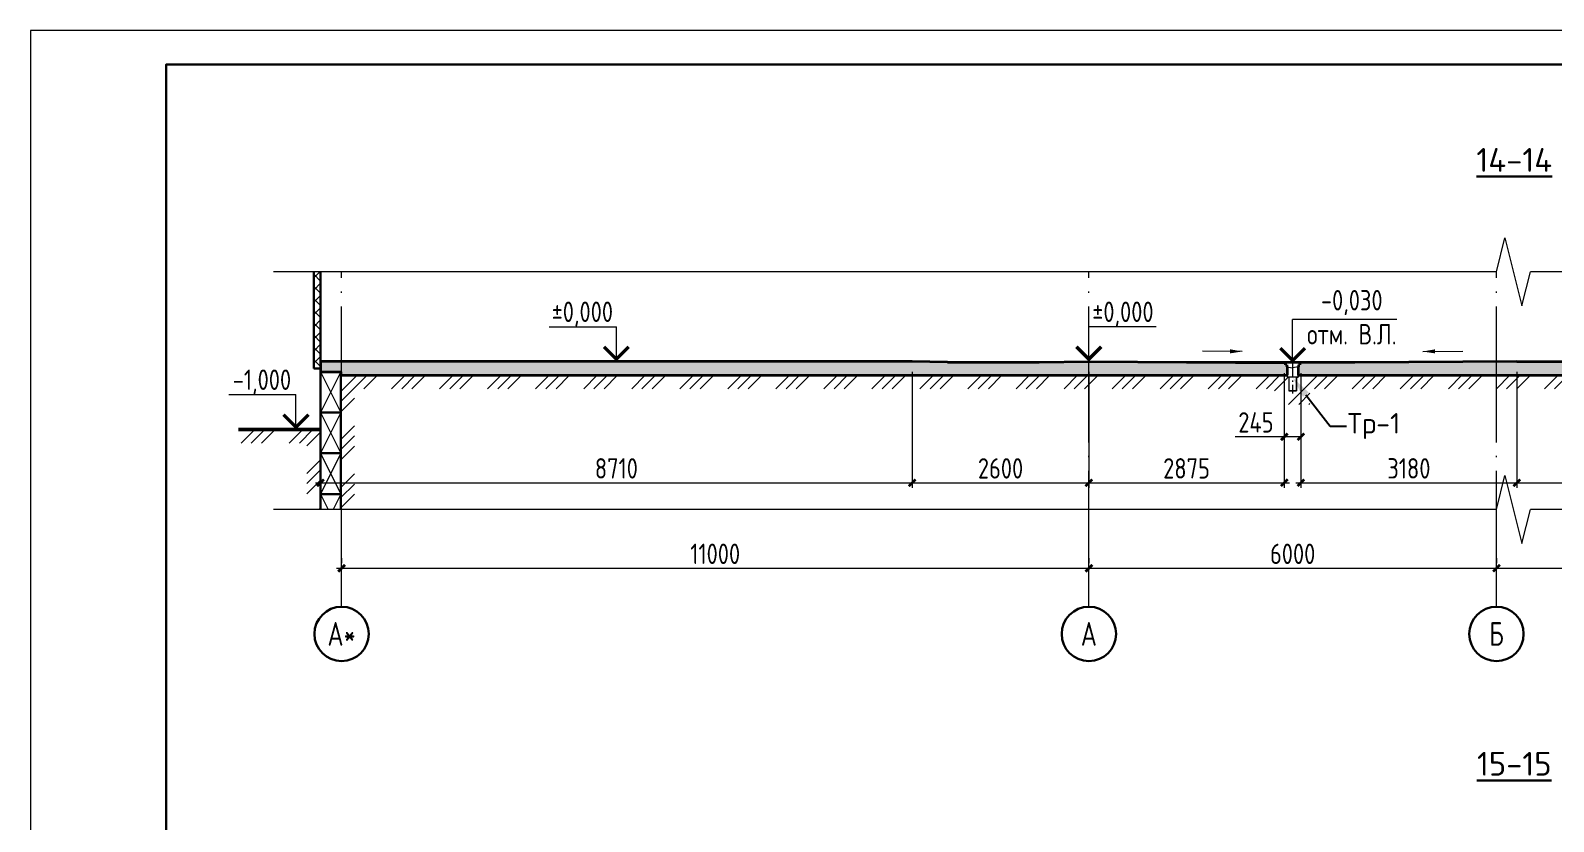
# Model space of a CAD drawing. Extents: x -965262 to 1142518, y -357520 to 71675.
# Drawn here: x 275268 to 297687, y -222033 to -210388 of the extents above; entities that cross this region are included whole.
import ezdxf
from ezdxf import colors
from ezdxf.entities.mleader import LeaderData, LeaderLine
from ezdxf.math import Vec2, Vec3

# ---------------------------------------------------------------- set-up
doc = ezdxf.new("R2010")
doc.units = 0
doc.header["$LTSCALE"] = 10
doc.linetypes.add('AM_DIN_G_W050x2', pattern=[6.875, 4.75, -0.875, 0.375, -0.875])
doc.linetypes.add('DOTE', pattern=[2.42, 2, -0.2, 0.02, -0.2])
doc.layers.get('0').update_dxf_attribs({"linetype": 'CONTINUOUS', "lineweight": 30})
doc.layers.get('Defpoints').update_dxf_attribs({"linetype": 'CONTINUOUS'})
doc.layers.add('DOTE', color=7, linetype='DOTE', lineweight=9)
doc.layers.add('полы', color=3, linetype='CONTINUOUS', lineweight=35)
doc.styles.add('GOST 2.304', font='isocpeur.ttf', dxfattribs={"width": 0.75, "height": 250})
doc.styles.get("Standard").update_dxf_attribs({"font": 'isocpeur.ttf', "height": 300})
doc.styles.add('ГОСТ 2м', font='isocpeur.ttf', dxfattribs={"width": 0.8, "height": 250})
doc.dimstyles.new('ГОСТ 2м', dxfattribs={"dimtxt": 250, "dimasz": 100, "dimexe": 75, "dimexo": 150, "dimgap": 62.5, "dimtad": 1, "dimdec": 0, "dimtxsty": 'ГОСТ 2м', "dimblk": 'ARCHTICK', "dimcen": 150, "dimdle": 75, "dimclrd": 256, "dimclre": 256, "dimclrt": 256, "dimadec": 0, "dimazin": 0, "dimtfac": 1, "dimtdec": 0, "dimtmove": 0, "dimatfit": 3, "dimldrblk": 'OBLIQUE', "dimfxl": 1, "dimlwd": 15, "dimlwe": 15, "dimarcsym": 0})
pattern_1 = [(45, (-2741135.43, -43378.45), (707.10678, -4e-14), [1000]), (45, (-2740985.43, -43378.45), (707.10678, -4e-14), [1000]), (45, (-2740835.43, -43378.45), (707.10678, -4e-14), [1000])]

# ---------------------------------------------------------------- blocks, each defined once
blk = doc.blocks.new('_ArchTick')
at = {"color": 0, "linetype": 'ByBlock', "lineweight": 0, "const_width": 0.4}
blk.add_lwpolyline([(-0.5, -0.5), (0.5, 0.5)], dxfattribs=at)
blk = doc.blocks.new('*D1685')
at = {"lineweight": 15, "ltscale": 100, "transparency": 16777216}
for p, q in [((296772, -218304), (302922, -218304)), ((302847, -218154), (302847, -218229)), ((296847, -218454), (296847, -218379))]:
    blk.add_line(p, q, dxfattribs=at)
at = {"layer": 'Defpoints', "color": 0, "lineweight": 15, "ltscale": 100, "transparency": 16777216}
for p in [(296847, -218304), (302847, -218304), (302847, -218304)]:
    blk.add_point(p, dxfattribs=at)
at = {"lineweight": 15, "ltscale": 100, "transparency": 16777216, "xscale": 100, "yscale": 100, "zscale": 100, "rotation": 180}
blk.add_blockref('_ArchTick', (296847, -218304), dxfattribs=at)
at = {"lineweight": 15, "ltscale": 100, "transparency": 16777216, "xscale": 100, "yscale": 100, "zscale": 100}
blk.add_blockref('_ArchTick', (302847, -218304), dxfattribs=at)
at = {"lineweight": 15, "ltscale": 100, "transparency": 16777216, "insert": (299847, -218092), "char_height": 250, "attachment_point": 5, "style": 'ГОСТ 2м'}
blk.add_mtext('{\\H1.2x;6000}', dxfattribs=at)
blk = doc.blocks.new('_Oblique')
at = {"color": 0, "linetype": 'ByBlock', "lineweight": -2}
blk.add_line((-0.5, -0.5), (0.5, 0.5), dxfattribs=at)
blk = doc.blocks.new('*D1686')
at = {"lineweight": 15, "ltscale": 100, "transparency": 16777216}
for p, q in [((290772, -218304), (296922, -218304)), ((290847, -218154), (290847, -218229)), ((296847, -218154), (296847, -218229))]:
    blk.add_line(p, q, dxfattribs=at)
at = {"layer": 'Defpoints', "color": 0, "lineweight": 15, "ltscale": 100, "transparency": 16777216}
for p in [(290847, -218304), (296847, -218304), (296847, -218304)]:
    blk.add_point(p, dxfattribs=at)
at = {"lineweight": 15, "ltscale": 100, "transparency": 16777216, "xscale": 100, "yscale": 100, "zscale": 100, "rotation": 180}
blk.add_blockref('_ArchTick', (290847, -218304), dxfattribs=at)
at = {"lineweight": 15, "ltscale": 100, "transparency": 16777216, "xscale": 100, "yscale": 100, "zscale": 100}
blk.add_blockref('_ArchTick', (296847, -218304), dxfattribs=at)
at = {"lineweight": 15, "ltscale": 100, "transparency": 16777216, "insert": (293847, -218092), "char_height": 250, "attachment_point": 5, "style": 'ГОСТ 2м'}
blk.add_mtext('{\\H1.2x;6000}', dxfattribs=at)
blk = doc.blocks.new('*D1687')
at = {"lineweight": 15, "ltscale": 100, "transparency": 16777216}
for p, q in [((279772, -218304), (290922, -218304)), ((279847, -218154), (279847, -218229)), ((290847, -218154), (290847, -218229))]:
    blk.add_line(p, q, dxfattribs=at)
at = {"layer": 'Defpoints', "color": 0, "lineweight": 15, "ltscale": 100, "transparency": 16777216}
for p in [(279847, -218304), (290847, -218304), (290847, -218304)]:
    blk.add_point(p, dxfattribs=at)
at = {"lineweight": 15, "ltscale": 100, "transparency": 16777216, "xscale": 100, "yscale": 100, "zscale": 100, "rotation": 180}
blk.add_blockref('_ArchTick', (279847, -218304), dxfattribs=at)
at = {"lineweight": 15, "ltscale": 100, "transparency": 16777216, "xscale": 100, "yscale": 100, "zscale": 100}
blk.add_blockref('_ArchTick', (290847, -218304), dxfattribs=at)
at = {"lineweight": 15, "ltscale": 100, "transparency": 16777216, "insert": (285347, -218092), "char_height": 250, "attachment_point": 5, "style": 'ГОСТ 2м'}
blk.add_mtext('{\\H1.2x;11000}', dxfattribs=at)
blk = doc.blocks.new('*D1688')
at = {"lineweight": 15, "ltscale": 50, "transparency": 16777216}
for p, q in [((279537, -215412), (279537, -217121)), ((288247, -215412), (288247, -217121)), ((279462, -217046), (288322, -217046))]:
    blk.add_line(p, q, dxfattribs=at)
at = {"layer": 'Defpoints', "color": 0, "lineweight": 15, "ltscale": 50, "transparency": 16777216}
for p in [(279537, -215262, 3260), (288247, -215262, 3260), (288247, -217046)]:
    blk.add_point(p, dxfattribs=at)
at = {"lineweight": 15, "ltscale": 50, "transparency": 16777216, "xscale": 100, "yscale": 100, "zscale": 100, "rotation": 180}
blk.add_blockref('_ArchTick', (279537, -217046), dxfattribs=at)
at = {"lineweight": 15, "ltscale": 50, "transparency": 16777216, "xscale": 100, "yscale": 100, "zscale": 100}
blk.add_blockref('_ArchTick', (288247, -217046), dxfattribs=at)
at = {"lineweight": 15, "ltscale": 50, "transparency": 16777216, "insert": (283892, -216834), "char_height": 250, "attachment_point": 5, "style": 'ГОСТ 2м'}
blk.add_mtext('{\\H1.2x;8710}', dxfattribs=at)
blk = doc.blocks.new('*D1689')
at = {"lineweight": 15, "ltscale": 50, "transparency": 16777216}
for p, q in [((290847, -215412), (290847, -217121)), ((293724, -215432), (293724, -217121)), ((290772, -217046), (293799, -217046))]:
    blk.add_line(p, q, dxfattribs=at)
at = {"layer": 'Defpoints', "color": 0, "lineweight": 15, "ltscale": 50, "transparency": 16777216}
for p in [(290847, -215262), (293724, -215282), (293724, -217046)]:
    blk.add_point(p, dxfattribs=at)
at = {"lineweight": 15, "ltscale": 50, "transparency": 16777216, "xscale": 100, "yscale": 100, "zscale": 100, "rotation": 180}
blk.add_blockref('_ArchTick', (290847, -217046), dxfattribs=at)
at = {"lineweight": 15, "ltscale": 50, "transparency": 16777216, "xscale": 100, "yscale": 100, "zscale": 100}
blk.add_blockref('_ArchTick', (293724, -217046), dxfattribs=at)
at = {"lineweight": 15, "ltscale": 50, "transparency": 16777216, "insert": (292285, -216834), "char_height": 250, "attachment_point": 5, "style": 'ГОСТ 2м'}
blk.add_mtext('{\\H1.2x;2875}', dxfattribs=at)
blk = doc.blocks.new('*D1690')
at = {"lineweight": 15, "ltscale": 50, "transparency": 16777216}
for p, q in [((293724, -215432), (293724, -216444)), ((293969, -215432), (293969, -216444)), ((293724, -216369), (293003, -216369)), ((293969, -216369), (293649, -216369))]:
    blk.add_line(p, q, dxfattribs=at)
at = {"layer": 'Defpoints', "color": 0, "lineweight": 15, "ltscale": 50, "transparency": 16777216}
for p in [(293724, -215282), (293969, -215282), (293969, -216369)]:
    blk.add_point(p, dxfattribs=at)
at = {"lineweight": 15, "ltscale": 50, "transparency": 16777216, "xscale": 100, "yscale": 100, "zscale": 100, "rotation": 180}
blk.add_blockref('_ArchTick', (293724, -216369), dxfattribs=at)
at = {"lineweight": 15, "ltscale": 50, "transparency": 16777216, "xscale": 100, "yscale": 100, "zscale": 100}
blk.add_blockref('_ArchTick', (293969, -216369), dxfattribs=at)
at = {"lineweight": 15, "ltscale": 50, "transparency": 16777216, "insert": (293306, -216157), "char_height": 250, "attachment_point": 5, "style": 'ГОСТ 2м'}
blk.add_mtext('{\\H1.2x;245}', dxfattribs=at)
blk = doc.blocks.new('*D1699')
at = {"lineweight": 15, "ltscale": 50, "transparency": 16777216}
for p, q in [((297147, -215412), (297147, -217121)), ((301137, -215412), (301137, -217121)), ((297072, -217046), (301212, -217046))]:
    blk.add_line(p, q, dxfattribs=at)
at = {"layer": 'Defpoints', "color": 0, "lineweight": 15, "ltscale": 50, "transparency": 16777216}
for p in [(297147, -215262), (301137, -215262), (301137, -217046)]:
    blk.add_point(p, dxfattribs=at)
at = {"lineweight": 15, "ltscale": 50, "transparency": 16777216, "xscale": 100, "yscale": 100, "zscale": 100, "rotation": 180}
blk.add_blockref('_ArchTick', (297147, -217046), dxfattribs=at)
at = {"lineweight": 15, "ltscale": 50, "transparency": 16777216, "xscale": 100, "yscale": 100, "zscale": 100}
blk.add_blockref('_ArchTick', (301137, -217046), dxfattribs=at)
at = {"lineweight": 15, "ltscale": 50, "transparency": 16777216, "insert": (299142, -216834), "char_height": 250, "attachment_point": 5, "style": 'ГОСТ 2м'}
blk.add_mtext('{\\H1.2x;3990}', dxfattribs=at)
blk = doc.blocks.new('*D1701')
at = {"lineweight": 15, "ltscale": 50, "transparency": 16777216}
for p, q in [((293969, -215432), (293969, -217121)), ((297147, -215412), (297147, -217121)), ((293894, -217046), (297222, -217046))]:
    blk.add_line(p, q, dxfattribs=at)
at = {"layer": 'Defpoints', "color": 0, "lineweight": 15, "ltscale": 50, "transparency": 16777216}
for p in [(293969, -215282), (297147, -215262), (297147, -217046)]:
    blk.add_point(p, dxfattribs=at)
at = {"lineweight": 15, "ltscale": 50, "transparency": 16777216, "xscale": 100, "yscale": 100, "zscale": 100, "rotation": 180}
blk.add_blockref('_ArchTick', (293969, -217046), dxfattribs=at)
at = {"lineweight": 15, "ltscale": 50, "transparency": 16777216, "xscale": 100, "yscale": 100, "zscale": 100}
blk.add_blockref('_ArchTick', (297147, -217046), dxfattribs=at)
at = {"lineweight": 15, "ltscale": 50, "transparency": 16777216, "insert": (295558, -216834), "char_height": 250, "attachment_point": 5, "style": 'ГОСТ 2м'}
blk.add_mtext('{\\H1.2x;3180}', dxfattribs=at)
blk = doc.blocks.new('*D1702')
at = {"lineweight": 15, "ltscale": 50, "transparency": 16777216}
for p, q in [((288247, -215412), (288247, -217121)), ((290847, -215412), (290847, -217121)), ((288172, -217046), (290922, -217046))]:
    blk.add_line(p, q, dxfattribs=at)
at = {"layer": 'Defpoints', "color": 0, "lineweight": 15, "ltscale": 50, "transparency": 16777216}
for p in [(288247, -215262, 3260), (290847, -215262), (290847, -217046)]:
    blk.add_point(p, dxfattribs=at)
at = {"lineweight": 15, "ltscale": 50, "transparency": 16777216, "xscale": 100, "yscale": 100, "zscale": 100, "rotation": 180}
blk.add_blockref('_ArchTick', (288247, -217046), dxfattribs=at)
at = {"lineweight": 15, "ltscale": 50, "transparency": 16777216, "xscale": 100, "yscale": 100, "zscale": 100}
blk.add_blockref('_ArchTick', (290847, -217046), dxfattribs=at)
at = {"lineweight": 15, "ltscale": 50, "transparency": 16777216, "insert": (289547, -216834), "char_height": 250, "attachment_point": 5, "style": 'ГОСТ 2м'}
blk.add_mtext('{\\H1.2x;2600}', dxfattribs=at)

msp = doc.modelspace()

# ---------------------------------------------------------------- hatches: boundary and pattern name
at = {"lineweight": 15, "ltscale": 50}
h = msp.add_hatch(dxfattribs=at)
h.set_pattern_fill('ANSI37', color=256, scale=40, style=0)
h.set_pattern_definition([(45, (-2741135.43, -43378.45), (-89.802561, 89.802561), []), (135, (-2741135.43, -43378.45), (-89.802561, -89.802561), [])])
h.paths.add_polyline_path([(279537.1, -213940.9), (279437.1, -213940.9), (279437.1, -215361.8), (279537.1, -215361.8)])
h = msp.add_hatch(dxfattribs=at)
h.set_pattern_fill('ANSI35', color=3, scale=40, style=0)
h.set_pattern_definition([(45, (-2741135.43, -43378.45), (-179.605122, 179.605122), []), (45, (-2740955.82, -43378.45), (-179.605122, 179.605122), [317.5, -63.5, 0, -63.5])])
h.paths.add_polyline_path([(315346.6, -215440.9), (315346.6, -215440.9)], flags=17)
h.paths.add_polyline_path([(315346.6, -215264.1), (315346.6, -215264.1), (315346.6, -215440.9)])
h.paths.add_polyline_path([(279537.1, -215411.8), (279537.1, -215261.8), (288247.1, -215261.8), (288765.1, -215272.4), (290117.1, -215272.4), (290847.1, -215261.8), (293723.7, -215281.8), (293723.7, -215291.8), (293741.2, -215291.8), (293741.2, -215311.8), (293761.2, -215311.8), (293761.2, -215341.8), (293766.2, -215342.3), (293766.2, -215461.8), (279837.1, -215461.8), (279837.1, -215411.8)])
h.paths.add_polyline_path([(293926.2, -215461.8), (293926.2, -215342.3), (293931.2, -215341.8), (293931.2, -215311.8), (293951.2, -215311.8), (293951.2, -215291.8), (293968.7, -215291.8), (293968.7, -215281.8), (297146.7, -215261.8), (300432.7, -215261.8), (300432.7, -215272.2), (301824.7, -215281.8), (301824.7, -215291.8), (301842.2, -215291.8), (301842.2, -215311.8), (301862.2, -215311.8), (301862.2, -215341.8), (301867.2, -215342.3), (301867.2, -215461.8), (293926.2, -215461.8)], flags=0)
h.paths.add_polyline_path([(302027.2, -215461.8), (302027.2, -215342.3), (302032.2, -215341.8), (302032.2, -215311.8), (302052.2, -215311.8), (302052.2, -215291.8), (302069.7, -215291.8), (302069.7, -215281.8), (303922.2, -215261.8), (305774.7, -215281.8), (305774.7, -215291.8), (305792.2, -215291.8), (305792.2, -215311.8), (305812.2, -215311.8), (305812.2, -215341.8), (305847.2, -215345.9), (305847.2, -215461.8), (302027.2, -215461.8)])
h.paths.add_polyline_path([(306047.2, -215462.3), (306047.2, -215345.9), (306082.2, -215341.8), (306082.2, -215311.8), (306102.2, -215311.8), (306102.2, -215291.8), (306119.7, -215291.8), (306119.7, -215281.8), (309147.5, -215261.8), (310274.6, -215281.8), (310274.6, -215291.8), (310292.1, -215291.8), (310292.1, -215311.8), (310312.1, -215311.8), (310312.1, -215341.8), (310317.1, -215342.3), (310317.1, -215461.8), (306047.2, -215461.8)])
h.paths.add_polyline_path([(310477.1, -215461.7), (310477.1, -215342.3), (310482.1, -215341.8), (310482.1, -215311.8), (310502.1, -215311.8), (310502.1, -215291.8), (310519.6, -215291.8), (310519.6, -215281.8), (314847.1, -215261.8), (314847.1, -215461.8), (310477.1, -215461.8)])
h.paths.add_polyline_path([(293926.2, -215461.8), (293926.2, -215342.3), (293931.2, -215341.8), (293931.2, -215311.8), (293951.2, -215311.8), (293951.2, -215291.8), (293968.7, -215291.8), (293968.7, -215281.8), (297146.7, -215261.8), (300432.7, -215261.8), (300432.7, -215272.2), (301824.7, -215281.8), (301824.7, -215291.8), (301842.2, -215291.8), (301842.2, -215311.8), (301862.2, -215311.8), (301862.2, -215341.8), (301867.2, -215342.3), (301867.2, -215461.8), (293926.2, -215461.8)], flags=17)
edge = h.paths.add_edge_path(flags=0)
edge.add_line((293926.2, -215461.8), (301867.2, -215461.8))
h.paths.add_polyline_path([(293926.2, -215461.8), (293926.2, -215342.3), (293931.2, -215341.8), (293931.2, -215311.8), (293951.2, -215311.8), (293951.2, -215291.8), (293968.7, -215291.8), (293968.7, -215281.8), (297146.7, -215261.8), (300984.7, -215261.8), (300984.7, -215276), (301824.7, -215281.8), (301824.7, -215291.8), (301842.2, -215291.8), (301842.2, -215311.8), (301862.2, -215311.8), (301862.2, -215341.8), (301867.2, -215342.3), (301867.2, -215461.8), (293926.2, -215461.8)], flags=17)
edge = h.paths.add_edge_path(flags=0)
edge.add_line((293926.2, -215461.8), (301867.2, -215461.8))
h.paths.add_polyline_path([(315346.6, -215440.9), (314847.1, -215461.8), (314848, -215261.8), (315346.6, -215264.1)])
at = {"linetype": 'Continuous', "lineweight": 15}
h = msp.add_hatch(dxfattribs=at)
h.set_pattern_fill('GOST_GROUND', color=256, scale=50, style=0)
h.set_pattern_definition(pattern_1)
h.paths.add_polyline_path([(315430.1, -215461.8), (310477.1, -215461.8), (310477.1, -215492.3), (310452.1, -215492.3), (310452.1, -215692.3), (310342.1, -215692.3), (310342.1, -215492.3), (310317.1, -215492.3), (310317.1, -215461.8), (306047.2, -215461.8), (306047.2, -215492.3), (306027.2, -215492.3), (306027.2, -215692.3), (305867.2, -215692.3), (305867.2, -215492.3), (305847.2, -215492.3), (305847.2, -215461.8), (302027.2, -215461.8), (302027.2, -215492.3), (302002.2, -215492.3), (302002.2, -215692.3), (301892.2, -215692.3), (301892.2, -215492.3), (301867.2, -215492.3), (301867.2, -215461.8), (293926.2, -215461.8), (293926.2, -215492.3), (293901.2, -215492.3), (293901.2, -215692.3), (293791.2, -215692.3), (293791.2, -215492.3), (293766.2, -215492.3), (293766.2, -215461.8), (279837.1, -215461.8), (279837.1, -217440.9), (280037.1, -217440.9), (280037.1, -215661.8), (293566.2, -215661.8), (293566.2, -215692.3), (293591.2, -215692.3), (293591.2, -215892.3), (294101.2, -215892.3), (294101.2, -215692.3), (294126.2, -215692.3), (294126.2, -215661.8), (301667.2, -215661.8), (301667.2, -215692.3), (301692.2, -215692.3), (301692.2, -215892.3), (302202.2, -215892.3), (302202.2, -215692.3), (302227.2, -215692.3), (302227.2, -215661.8), (305647.2, -215661.8), (305647.2, -215692.3), (305667.2, -215692.3), (305667.2, -215892.3), (306227.2, -215892.3), (306227.2, -215692.3), (306247.2, -215692.3), (306247.2, -215661.8), (310117.1, -215661.8), (310117.1, -215692.3), (310142.1, -215692.3), (310142.1, -215892.3), (310652.1, -215892.3), (310652.1, -215692.3), (310677.1, -215692.3), (310677.1, -215661.8), (315430.1, -215661.8)], flags=0)
h = msp.add_hatch(dxfattribs=at)
h.set_pattern_fill('GOST_GROUND', color=256, scale=50, style=0)
h.set_pattern_definition(pattern_1)
h.paths.add_polyline_path([(279537.1, -217440.9), (279537.1, -216261.8), (278330.7, -216261.8), (278330.7, -216461.8), (279337.1, -216461.8), (279337.1, -217440.9)], flags=0)

# ---------------------------------------------------------------- linework, layer by layer
at = {"color": 5, "lineweight": 15, "ltscale": 50}
for p, q in [((296845.5, -213940.9, 5394.8), (278844.3, -213940.9, 5394.8)), ((315346.6, -213940.9, 5394.8), (297345.5, -213940.9, 5394.8)), ((296845.5, -217440.9, 5394.8), (278844.3, -217440.9, 5394.8)), ((315346.6, -217440.9, 5394.8), (297345.5, -217440.9, 5394.8))]:
    msp.add_line(p, q, dxfattribs=at)
at = {"ltscale": 50}
for p, q in [((279437.1, -213940.9, 8654.6), (279437.1, -215361.8, 8654.6)), ((279537.1, -213940.9, 8654.6), (279537.1, -215361.8, 8654.6)), ((279537.1, -215361.8, 8654.6), (279437.1, -215361.8, 8654.6)), ((279537.1, -215411.8, 8654.6), (279537.1, -217440.9, 8654.6)), ((279837.1, -215411.8, 8654.6), (279837.1, -217440.9, 8654.6)), ((279837.1, -216011.8, 8654.6), (279537.1, -216011.8, 8654.6)), ((279837.1, -216611.8, 8654.6), (279537.1, -216611.8, 8654.6)), ((279837.1, -217211.8, 8654.6), (279537.1, -217211.8, 8654.6))]:
    msp.add_line(p, q, dxfattribs=at)
at = {"lineweight": 15, "ltscale": 0.3}
for p, q in [((282903.6, -214748.7, 9036.7), (283892.1, -214748.7, 9036.7)), ((291835.7, -214748.7, 5394.8), (290847.1, -214748.7, 5394.8)), ((295379.8, -214642.2, 5394.8), (293846.2, -214642.2, 5394.8)), ((278187.6, -215748.7, 9801.8), (279176.2, -215748.7, 9801.8))]:
    msp.add_line(p, q, dxfattribs=at)
at = {"lineweight": 15}
for p, q in [((283892.1, -215261.8, 9036.7), (283892.1, -214748.7, 9036.7)), ((290847.1, -215261.8, 5394.8), (290847.1, -214748.7, 5394.8)), ((293846.2, -215281.8, 5394.8), (293846.2, -214642.2, 5394.8)), ((279537.1, -215411.8, 8654.6), (279837.1, -216011.8, 8654.6)), ((279837.1, -215411.8, 8654.6), (279537.1, -216011.8, 8654.6)), ((293766.2, -215342.3, 5394.8), (293766.2, -215492.3, 5394.8)), ((293926.2, -215342.3, 5394.8), (293926.2, -215492.3, 5394.8)), ((293926.2, -215492.3, 5394.8), (293766.2, -215492.3, 5394.8)), ((293791.2, -215492.3, 5394.8), (293791.2, -215692.3, 5394.8)), ((293901.2, -215492.3, 5394.8), (293901.2, -215692.3, 5394.8)), ((279176.2, -216261.8, 9801.8), (279176.2, -215748.7, 9801.8)), ((293901.2, -215692.3, 5394.8), (293791.2, -215692.3, 5394.8)), ((279537.1, -216011.8, 8654.6), (279837.1, -216611.8, 8654.6)), ((279837.1, -216011.8, 8654.6), (279537.1, -216611.8, 8654.6)), ((279537.1, -216611.8, 8654.6), (279837.1, -217211.8, 8654.6)), ((279837.1, -216611.8, 8654.6), (279537.1, -217211.8, 8654.6)), ((279537.1, -217211.8, 8654.6), (279651.7, -217440.9, 8654.6)), ((279837.1, -217211.8, 8654.6), (279722.6, -217440.9, 8654.6))]:
    msp.add_line(p, q, dxfattribs=at)
at = {"lineweight": 15, "ltscale": 50}
for p, q in [((293105.4, -215113.3, 5394.8), (292517.4, -215106.5, 5394.8)), ((295763.2, -215113.9, 5394.8), (296351.2, -215106.5, 5394.8)), ((293723.7, -215281.8, 5394.8), (293723.7, -215291.8, 5394.8)), ((293741.2, -215291.8, 5394.8), (293741.2, -215311.8, 5394.8)), ((293761.2, -215311.8, 5394.8), (293761.2, -215341.8, 5394.8)), ((293931.2, -215311.8, 5394.8), (293931.2, -215341.8, 5394.8)), ((293951.2, -215291.8, 5394.8), (293951.2, -215311.8, 5394.8)), ((293968.7, -215281.8, 5394.8), (293968.7, -215291.8, 5394.8))]:
    msp.add_line(p, q, dxfattribs=at)
at = {"lineweight": 15, "ltscale": 10}
for p, q in [((293723.7, -215291.8, 5394.8), (293741.2, -215291.8, 5394.8)), ((293741.2, -215311.8, 5394.8), (293761.2, -215311.8, 5394.8)), ((293951.2, -215311.8, 5394.8), (293931.2, -215311.8, 5394.8)), ((293951.2, -215291.8, 5394.8), (293968.7, -215291.8, 5394.8))]:
    msp.add_line(p, q, dxfattribs=at)
at = {"lineweight": 15, "ltscale": 2.5}
for p in [(293761.2, -215341.8, 5394.8), (293931.2, -215341.8, 5394.8)]:
    msp.add_line(p, (293846.2, -215351.8, 5394.8), dxfattribs=at)
at = {"lineweight": 50, "ltscale": 100, "extrusion": (0, 1, 0)}
msp.add_line((279537.1, -216261.8, 9418.9), (278330.7, -216261.8, 9801.8), dxfattribs=at)
at = {"lineweight": 15, "elevation": 9801.8}
msp.add_lwpolyline([(317267.6, -240087.8), (317267.6, -210387.8), (275267.6, -210387.8), (275267.6, -240087.8)], close=True, dxfattribs=at)
at = {"elevation": 9801.8}
msp.add_lwpolyline([(316767.6, -239587.8), (316767.6, -210887.8), (277267.6, -210887.8), (277267.6, -239587.8)], close=True, dxfattribs=at)
at = {"color": 5, "lineweight": 15, "ltscale": 10, "elevation": 5394.8}
for points in [[(296845.5, -213940.9), (296970.5, -213440.9)], [(296970.5, -213440.9), (297220.5, -214440.9)], [(297220.5, -214440.9), (297345.5, -213940.9)], [(296845.5, -217440.9), (296970.5, -216940.9)], [(296970.5, -216940.9), (297220.5, -217940.9)], [(297220.5, -217940.9), (297345.5, -217440.9)]]:
    msp.add_lwpolyline(points, dxfattribs=at)
at = {"lineweight": 15, "const_width": 50}
for points, elevation in [([(283709.8, -215044.1), (283892.1, -215226.4), (284074.5, -215044.1)], 9036.7), ([(290664.8, -215044.1), (290847.1, -215226.4), (291029.4, -215044.1)], 5394.8), ([(293663.9, -215064.1), (293846.2, -215246.4), (294028.6, -215064.1)], 5394.8), ([(278993.8, -216044.1), (279176.2, -216226.4), (279358.5, -216044.1)], 9801.8)]:
    msp.add_lwpolyline(points, dxfattribs=dict(at, elevation=elevation))
at = {"lineweight": 15, "ltscale": 100, "extrusion": (0, 1, 0), "elevation": -215281.8}
msp.add_lwpolyline([(-293723.7, 5394.8), (-293968.7, 5394.8)], dxfattribs=at)
at = {"linetype": 'Continuous', "lineweight": 15, "elevation": -4407}
for points in [[(279837.1, -217440.9), (279837.1, -215461.8), (293766.2, -215461.8), (293766.2, -215492.3), (293791.2, -215492.3), (293791.2, -215692.3), (293901.2, -215692.3), (293901.2, -215492.3), (293926.2, -215492.3), (293926.2, -215461.8), (301867.2, -215461.8)], [(278330.7, -216261.8), (279537.1, -216261.8), (279537.1, -217440.9)]]:
    msp.add_lwpolyline(points, dxfattribs=at)
at = {"lineweight": 15, "ltscale": 50}
for points in [[(292925.1, -215141.2, 5394.8), (292925.8, -215081.2, 5394.8), (293105.4, -215113.3, 5394.8)], [(295943.6, -215141.6, 5394.8), (295942.8, -215081.6, 5394.8), (295763.2, -215113.9, 5394.8)]]:
    msp.add_solid(points, dxfattribs=at)
at = {"layer": 'DOTE', "ltscale": 100}
for p, q in [((279847.1, -218870.8, 5394.8), (279847.1, -213940.9, 5394.8)), ((290847.1, -218870.8, 5394.8), (290847.1, -213940.9, 5394.8)), ((296847.1, -218870.8, 5394.8), (296847.1, -213934.3, 5394.8))]:
    msp.add_line(p, q, dxfattribs=at)
at = {"layer": 'DOTE', "linetype": 'AM_DIN_G_W050x2', "ltscale": 5}
msp.add_line((293846.2, -215258.5, 5394.8), (293846.2, -215732.1, 5394.8), dxfattribs=at)
at = {"layer": 'DOTE', "linetype": 'Continuous', "lineweight": 30}
for centre in [(279847.1, -219270.8, 5394.8), (290847.1, -219270.8, 5394.8), (296847.1, -219270.8, 5394.8)]:
    msp.add_circle(centre, 400, dxfattribs=at)
at = {"layer": 'полы', "ltscale": 50}
for p, q in [((279537.1, -215261.8, 8654.6), (279537.1, -215411.8, 8654.6)), ((288247.1, -215261.8, 8654.6), (279537.1, -215261.8, 9418.9)), ((279537.1, -215411.8, 8654.6), (279837.1, -215411.8, 8654.6)), ((279837.1, -215411.8, 8654.6), (279837.1, -215461.8, 8654.6)), ((288765.1, -215272.4, 8654.6), (288247.1, -215261.8, 8654.6)), ((288765.1, -215272.4, 8654.6), (290117.1, -215272.4, 8654.6)), ((290117.1, -215272.4, 8654.6), (290847.1, -215261.8, 5394.8)), ((290847.1, -215261.8, 5394.8), (293723.7, -215281.8, 5394.8)), ((293723.7, -215281.8, 5394.8), (293723.7, -215291.8, 5394.8)), ((293723.7, -215291.8, 5394.8), (293741.2, -215291.8, 5394.8)), ((293741.2, -215291.8, 5394.8), (293741.2, -215311.8, 5394.8)), ((293741.2, -215311.8, 5394.8), (293761.2, -215311.8, 5394.8)), ((293761.2, -215311.8, 5394.8), (293761.2, -215341.8, 5394.8)), ((293761.2, -215341.8, 5394.8), (293766.2, -215342.3, 5394.8)), ((293766.2, -215342.3, 5394.8), (293766.2, -215461.8, 5394.8)), ((293931.2, -215341.8, 5394.8), (293926.2, -215342.3, 5394.8)), ((293926.2, -215342.3, 5394.8), (293926.2, -215461.8, 5394.8)), ((293951.2, -215311.8, 5394.8), (293931.2, -215311.8, 5394.8)), ((293931.2, -215311.8, 5394.8), (293931.2, -215341.8, 5394.8)), ((293968.7, -215291.8, 5394.8), (293951.2, -215291.8, 5394.8)), ((293951.2, -215291.8, 5394.8), (293951.2, -215311.8, 5394.8)), ((297146.7, -215261.8, 5394.8), (293968.7, -215281.8, 5394.8)), ((293968.7, -215281.8, 5394.8), (293968.7, -215291.8, 5394.8)), ((297146.7, -215261.8, 5394.8), (301136.7, -215261.8, 5394.8)), ((279837.1, -215461.8, 8654.6), (293766.2, -215461.8, 5394.8)), ((293926.2, -215461.8, 5394.8), (301867.2, -215461.8, 8654.6))]:
    msp.add_line(p, q, dxfattribs=at)
at = {"layer": 'полы', "lineweight": 0, "ltscale": 50}
msp.add_line((288247.1, -215261.8, 8654.6), (297146.7, -215261.8, 5394.8), dxfattribs=at)

# ---------------------------------------------------------------- texts
at = {"char_height": 300, "attachment_point": 5, "style": 'GOST 2.304'}
for s, insert, width in [('{\\W0.8;-0,030\\Pотм. В.Л.}', (294717.1, -214609.3, 5394.8), 1670.673), ('{\\W0.8;%%P0,000}', (283391.2, -214564, 9036.7), 1200), ('{\\W0.8;%%P0,000}', (291348.1, -214564, 5394.8), 1200), ('{\\W0.8;-1,000}', (278675.2, -215564, 9801.8), 1200)]:
    msp.add_mtext(s, dxfattribs=dict(at, insert=insert, width=width))
at = {"layer": 'DOTE', "linetype": 'Continuous', "lineweight": 30, "ltscale": 100, "char_height": 350, "width": 800, "attachment_point": 5, "style": 'GOST 2.304'}
for s, insert in [('{\\W1;\\L\\C5;14-14}', (297109, -212293.3, -12377.9)), ('A*', (279847.1, -219270.8, 5394.8)), ('A', (290847.1, -219270.8, 5394.8)), ('Б', (296847.1, -219270.8, 5394.8)), ('{\\W1;\\L\\C5;15-15}', (297109, -221182.3, -12377.9))]:
    msp.add_mtext(s, dxfattribs=dict(at, insert=insert))

# ---------------------------------------------------------------- dimensions: what is measured, and where the dimension line sits
at = {"lineweight": 15, "ltscale": 50}
for base, p1, p2, text, picture, middle in [((288247.1, -217046.4, 5394.8), (279537.1, -215261.8, 8654.6), (288247.1, -215261.8, 8654.6), '{\\H1.2x;<>}', '*D1688', (283892.1, -216833.9, 5394.8)), ((290847.1, -217046.4, 5394.8), (288247.1, -215261.8, 8654.6), (290847.1, -215261.8, 5394.8), '{\\H1.2x;<>}', '*D1702', (289547.1, -216833.9, 5394.8)), ((293723.7, -217046.4, 5394.8), (290847.1, -215261.8, 5394.8), (293723.7, -215281.8, 5394.8), '{\\H1.2x;2875}', '*D1689', (292285.4, -216833.9, 5394.8)), ((297146.7, -217046.4, 5394.8), (293968.7, -215281.8, 5394.8), (297146.7, -215261.8, 5394.8), '{\\H1.2x;3180}', '*D1701', (295557.7, -216833.9, 5394.8)), ((301136.7, -217046.4, 5394.8), (297146.7, -215261.8, 5394.8), (301136.7, -215261.8, 5394.8), '{\\H1.2x;<>}', '*D1699', (299141.7, -216833.9, 5394.8))]:
    dim = msp.add_linear_dim(base=base, p1=p1, p2=p2, text=text, dimstyle='ГОСТ 2м', dxfattribs=at)
    dim.commit()
    dim.dimension.update_dxf_attribs({"geometry": picture, "text_midpoint": middle})
dim = msp.add_linear_dim(base=(293968.7, -216369.2, 5394.8), p1=(293723.7, -215281.8, 5394.8), p2=(293968.7, -215281.8, 5394.8), text='{\\H1.2x;<>}', dimstyle='ГОСТ 2м', dxfattribs=at)
dim.commit()
dim.dimension.update_dxf_attribs({"geometry": '*D1690', "text_midpoint": (293305.5, -216369.2, 5394.8), "dimtype": 160})
at = {"lineweight": 15, "ltscale": 100}
for base, p1, p2, picture, middle in [((290847.1, -218304.3, 5394.8), (279847.1, -218304.3, 5394.8), (290847.1, -218304.3, 5394.8), '*D1687', (285347.1, -218091.8, 5394.8)), ((296847.1, -218304.3, 5394.8), (290847.1, -218304.3, 5394.8), (296847.1, -218304.3, 5394.8), '*D1686', (293847.1, -218091.8, 5394.8)), ((302847.1, -218304.3, 5394.8), (296847.1, -218304.3, 5394.8), (302847.1, -218304.3, 5394.8), '*D1685', (299847.1, -218091.8, 5394.8))]:
    dim = msp.add_linear_dim(base=base, p1=p1, p2=p2, text='{\\H1.2x;<>}', dimstyle='ГОСТ 2м', dxfattribs=at)
    dim.commit()
    dim.dimension.update_dxf_attribs({"geometry": picture, "text_midpoint": middle})

# ---------------------------------------------------------------- leaders
at = {"color": 5, "lineweight": 15}
ml = msp.add_multileader_mtext('Standard', dxfattribs=at)
ml.set_content('Тр-1', color=5)
ml.set_leader_properties()
ml.build(insert=Vec2(0, 0))
ml.multileader.update_dxf_attribs({"has_text_frame": 1, "text_right_attachment_type": 6, "dogleg_length": 36, "arrow_head_size": 320})
ctx = ml.context
ctx.base_point, ctx.char_height, ctx.arrow_head_size, ctx.landing_gap_size, ctx.plane_origin = Vec3(294638.4, -216215, 5394.8), 300, 320, 16, Vec3(311174.4, -226036.4, 5394.8)
ctx.right_attachment = 6
notes = []
notes.append((ctx, [(1, (1, 1, 0), (294398.1, -216215, 5394.8), (1, 0), 240.3, [(0, [(293846.2, -215495.3, 5394.8)], 0, [])])]))
ctx.mtext.insert, ctx.mtext.width, ctx.mtext.defined_height, ctx.mtext.flow_direction = Vec3(294654.4, -216020, 5394.8), 307.23, 8690.9, 5
for ctx, leaders in notes:
    for number, flags, end, landing, length, lines in leaders:
        leader = LeaderData()
        leader.index, (leader.has_last_leader_line, leader.has_dogleg_vector, leader.attachment_direction) = number, flags
        leader.last_leader_point, leader.dogleg_vector, leader.dogleg_length = Vec3(end), Vec3(landing), length
        for number, points, colour, breaks in lines:
            line = LeaderLine()
            line.index, line.vertices, line.color, line.breaks = number, Vec3.list(points), colors.encode_raw_color(colour), breaks
            leader.lines.append(line)
        ctx.leaders.append(leader)

doc.saveas('drawing.dxf')
